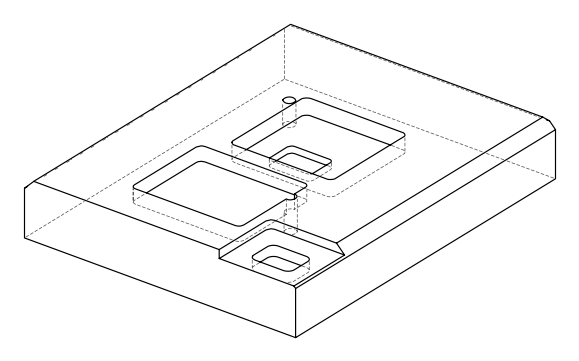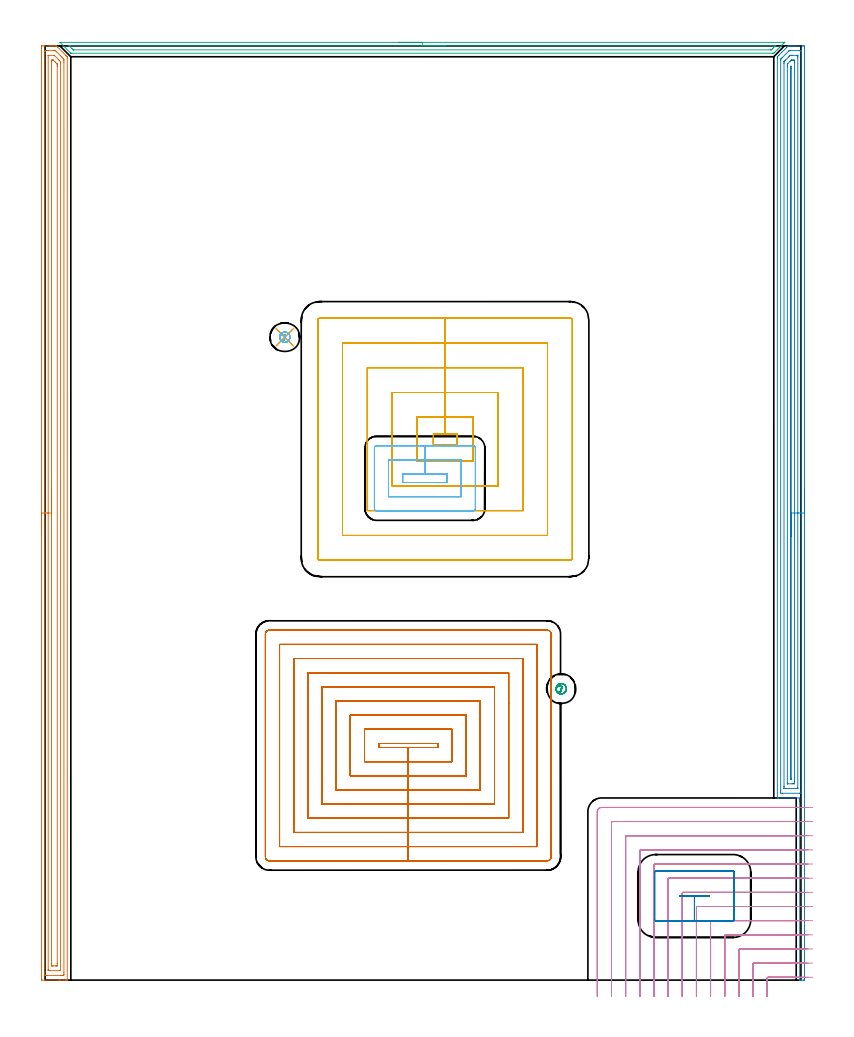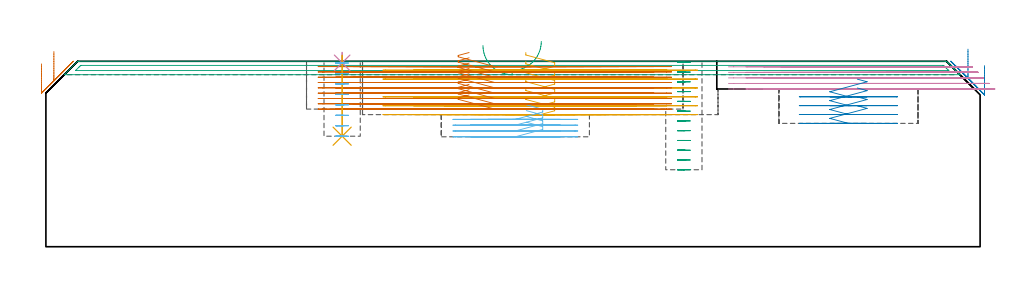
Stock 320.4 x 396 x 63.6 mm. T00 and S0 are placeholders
(PLAN: 12 operations, 8 tool changes, 109.4 min)
(1 AREA_MILL | FG_CHAMFER_SURFACE | UGT0205_001 | 12.9 min | 23527 mm3)
(2 AREA_MILL_1 | FG_CHAMFER_SURFACE_1 | UGT0205_001 | 13.5 min | 26154 mm3)
(3 AREA_MILL_2 | FG_CHAMFER_SURFACE_2 | UGT0205_001 | 5.02 min | 3188 mm3)
(4 MILL_CORNER_NOTCH_RECTANGULAR | CORNER_NOTCH_RECTANGULAR | NXT0201_009 | Follow Part, ap 2, ae 75% | 13.84 min | 61239 mm3)
(5 MILL_RECTANGULAR_POCKET | POCKET_RECTANGULAR_STRAIGHT | UGT0201_103 | Follow Part, ap 3.5, ae 75% | 16.7 min | 259191 mm3)
(6 MILL_RECTANGULAR_POCKET_1 | POCKET_RECTANGULAR_STRAIGHT_1 | NXT0201_009 | Follow Part, ap 2, ae 75% | 2.64 min | 13609 mm3)
(7 MILL_RECTANGULAR_POCKET_2 | POCKET_RECTANGULAR_STRAIGHT_2 | NXT0201_009 | Follow Part, ap 2, ae 75% | 41.33 min | 223386 mm3)
(8 MILL_RECTANGULAR_POCKET_3 | POCKET_RECTANGULAR_STRAIGHT_3 | UGT0201_103 | Follow Part, ap 3.5, ae 75% | 1.55 min | 19181 mm3)
(9 MILL_BLIND_HOLE_FROM_SOLID_MATERIAL | STEP1POCKET | NXT0201_009 | Spiral | 1.07 min | 3575 mm3)
(10 SPOT_DRILL | STEP1POCKET_1 | NXT0321_9005460120000 | 0.03 min | 24 mm3)
(11 DRILL_BLIND_HOLE_INTO_CENTER | STEP1POCKET_1 | UGT0301_225 | 0.11 min | 2380 mm3)
(12 MILL_ROUGH_BLIND_HOLE_CONTOUR | STEP1POCKET_1 | NXT0201_009 | Spiral | 0.71 min | 723 mm3)
(TOOL UGT0205_001 | Chamfer Mill 20 x 3 x 45 deg. | D20 FL50 Z2)
(TOOL NXT0201_009 | ENDMILL 8mm [2P460-0800-NA 1630] | D8 FL26 Z6)
(TOOL UGT0201_103 | End Mill 14 mm | D14 FL19 Z2)
(TOOL NXT0321_9005460120000 | NC Spot Drill, 142deg, 12mm, Carbide, Uncoated | D12 PA142 FL30 Z2)
(TOOL UGT0301_225 | Twist Drill 11.4 mm | D11.4 PA118 FL92 Z2)
(OP 1 AREA_MILL)
G17 G21 G94 G90
T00 M6
G54
G17 G0 G90 X-1.5 Y188. S1061 M3
G43 Z73.6 H0
Z62.7
G94 G1 Y188.038 Z61.828 F250.
Y188.152 Z60.964
Y188.341 Z60.112
Y188.603 Z59.28
Y188.937 Z58.474
Y189.34 Z57.7
Y189.808 Z56.964
Y190.34 Z56.272
Y190.929 Z55.629
Y191.572 Z55.04
Y192.264 Z54.508
Y193. Z54.04
Y193.774 Z53.637
Y194.58 Z53.303
Y195.412 Z53.041
Y196.264 Z52.852
Y197.128 Z52.738
Y198. Z52.7
Y395.054
X-1.499 Y395.385 Z52.701
X-1.493 Y395.94 Z52.704
X-1.491 Y395.992 Z52.705
X-0.94 Y396. Z53.256
X1.727 Z55.921
X2.281 Z56.477
X2.616 Z56.812
X3.17 Z57.366
X3.505 Z57.7
X4.336 Z58.535
X4.395 Z58.593
X4.791 Y395.999 Z58.99
X4.82 Y395.98 Z59.02
X4.896 Y395.904 Z59.096
X5.284 Y395.518 Z59.48
X8.84 Y391.961 Z63.037
X9.3 Y391.499 Z63.499
X9.398 Y391.395 Z63.587
X9.4 Y390.919 Z63.6
Y0.169
X9.397 Y0.01 Z63.588
X9.359 Y0.008 Z63.55
X8.978 Y0. Z63.177
X8.623 Z62.822
X7.951 Z62.146
X6.727 Z60.923
X6.173 Z60.367
X5.561 Z59.756
X-1.218 Y0.001 Z52.979
X-1.492 Y0.01 Z52.706
X-1.499 Y0.283 Z52.699
Y0.303
X-1.5 Y198. Z52.7
X-0.086 Z54.114
Y392.705
X-0.084 Y393.599 Z54.116
X-0.083 Y393.63 Z54.117
X-0.051 Y393.99 Z54.149
X0.441 Y393.998 Z54.641
X0.838 Y393.999 Z55.038
X1.327 Y394. Z55.527
X3.505 Z57.705
X3.995 Z58.195
X4.195 Y393.997 Z58.395
X4.294 Y393.993 Z58.494
X4.342 Y393.99 Z58.542
X4.395 Y393.944 Z58.595
X4.75 Y393.599 Z58.95
X6.538 Y391.812 Z60.738
X7.062 Y391.288 Z61.262
X7.429 Y390.919 Z61.629
X7.951 Y390.387 Z62.151
X7.982 Y390.026 Z62.182
X7.984 Y389.993 Z62.184
X7.986 Y389.133 Z62.186
Y3.295
X7.984 Y2.401 Z62.184
X7.982 Y2.37 Z62.182
X7.951 Y2.01 Z62.151
X7.459 Y2.002 Z61.659
X7.062 Y2.001 Z61.262
X6.572 Y2. Z60.772
X0.838 Y2.001 Z55.038
X0.345 Y2.003 Z54.545
X-0.051 Y2.01 Z54.149
X-0.082 Y2.401 Z54.118
X-0.084 Y2.434 Z54.116
X-0.086 Y3.295 Z54.114
Y198.
X1.328 Z55.528
X1.329 Y391.912 Z55.529
X1.33 Y391.962 Z55.53
X1.332 Y391.986 Z55.532
X1.334 Y391.99 Z55.534
X1.354 Y391.993 Z55.554
X1.541 Y391.999 Z55.741
X3.505 Z57.705
X3.692 Y391.996 Z57.892
X3.817 Y391.991 Z58.017
X3.904 Y391.985 Z58.104
X3.94 Y391.952 Z58.14
X4.087 Y391.812 Z58.287
X5.875 Y390.026 Z60.075
X6.173 Y389.726 Z60.373
X6.467 Y389.425 Z60.667
X6.539 Y389.349 Z60.739
X6.565 Y389.311 Z60.765
X6.567 Y389.266 Z60.767
X6.569 Y389.133 Z60.769
X6.571 Y388.733 Z60.771
Y4.088
X6.57 Y4.038 Z60.77
X6.568 Y4.014 Z60.768
X6.566 Y4.01 Z60.766
X6.546 Y4.007 Z60.746
X6.359 Y4.001 Z60.559
X1.727 Z55.927
X1.54 Y4.004 Z55.74
X1.416 Y4.009 Z55.616
X1.335 Y4.015 Z55.535
X1.333 Y4.055 Z55.533
X1.331 Y4.188 Z55.531
X1.329 Y4.588 Z55.529
X1.328 Y198. Z55.528
X2.743 Z56.943
Y389.133
X2.749 Y389.892 Z56.949
X2.756 Y389.99 Z56.956
X2.858 Y389.994 Z57.058
X3.074 Y389.998 Z57.274
X3.29 Y389.997 Z57.49
X3.397 Y389.994 Z57.597
X3.449 Y389.99 Z57.649
X3.505 Y389.938 Z57.705
X4.318 Y389.133 Z58.518
X4.395 Y389.057 Z58.595
X4.802 Y388.649 Z59.002
X5.005 Y388.442 Z59.205
X5.106 Y388.336 Z59.306
X5.15 Y388.286 Z59.35
X5.152 Y388.24 Z59.352
X5.157 Y387.474 Z59.357
Y387.347
X5.156 Y6.867 Z59.356
X5.151 Y6.108 Z59.351
X5.144 Y6.01 Z59.344
X5.042 Y6.006 Z59.242
X4.826 Y6.002 Z59.026
X4.395 Y6. Z58.595
X3.479 Z57.679
X3.064 Y6.002 Z57.264
X2.857 Y6.006 Z57.057
X2.758 Y6.01 Z56.958
X2.75 Y6.076 Z56.95
X2.743 Y6.739 Z56.943
Y6.867
Y198.
Y198.872 Z56.981
Y199.736 Z57.095
Y200.588 Z57.283
Y201.42 Z57.546
Y202.226 Z57.88
Y203. Z58.282
Y203.736 Z58.751
Y204.428 Z59.282
Y205.071 Z59.872
Y205.66 Z60.515
Y206.192 Z61.207
Y206.66 Z61.943
Y207.063 Z62.716
Y207.397 Z63.522
Y207.659 Z64.354
Y207.848 Z65.206
Y207.962 Z66.071
Y208. Z66.943
G0 Z73.6
M5
M2
(OP 2 AREA_MILL_1)
G17 G21 G94 G90
T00 M6
G54
G17 G0 G90 X321.9 Y208. S1061 M3
G43 Z73.6 H0
Z62.1
G94 G1 Y207.962 Z61.228 F250.
Y207.848 Z60.363
Y207.659 Z59.512
Y207.397 Z58.68
Y207.063 Z57.874
Y206.66 Z57.1
Y206.192 Z56.364
Y205.66 Z55.672
Y205.071 Z55.029
Y204.428 Z54.44
Y203.736 Z53.908
Y203. Z53.44
Y202.226 Z53.037
Y201.42 Z52.703
Y200.588 Z52.441
Y199.736 Z52.252
Y198.872 Z52.138
Y198. Z52.1
Y0.383
X321.896 Y0.169 Z52.104
X321.891 Y0.003 Z52.105
X321.774 Y0. Z52.223
X321.442 Z52.554
X320.776 Z53.223
X320.398 Z53.602
X319.981 Y0.003 Z54.011
X319.907 Y0.007 Z54.084
X319.902 Y0.008 Z54.088
X319.9 Y0.169 Z54.1
Y75.647
X319.899 Y76.086 Z54.094
Y76.532 Z54.095
X319.9 Y76.548 Z54.1
Y77.2
X311.081 Z62.914
X310.858 Z63.135
X310.629 Y77.202 Z63.365
X310.403 Y77.21 Z63.589
X310.4 Y77.426 Z63.6
Y390.919
X310.403 Y391.189 Z63.596
X310.407 Y391.4 Z63.593
X310.423 Y391.423 Z63.576
X310.858 Y391.86 Z63.139
X310.904 Y391.904 Z63.095
X311.11 Y392.11 Z62.889
X312.355 Y393.356 Z61.644
X314.383 Y395.383 Z59.617
X314.682 Y395.683 Z59.317
X314.827 Y395.829 Z59.169
X314.982 Y395.98 Z59.016
X315.007 Y395.996 Z58.99
X315.048 Y395.999 Z58.951
X315.062 Y396. Z58.936
X316.15 Z57.845
X317.365 Z56.632
X317.914 Z56.08
X321.167 Z52.829
X321.442 Y395.997 Z52.555
X321.891 Y395.99 Z52.105
X321.895 Y395.843 Z52.103
X321.899 Y395.385 Z52.101
X321.9 Y394.921 Z52.1
Y198.
X320.486 Z53.514
Y80.105
X320.481 Y79.291 Z53.519
X320.479 Y79.212 Z53.521
X319.689 Y79.2 Z54.311
X312.634 Z61.366
X311.821 Y79.212 Z62.179
X311.815 Y80.03 Z62.185
X311.814 Y80.105 Z62.186
X311.815 Y390.026 Z62.185
X311.818 Y390.23 Z62.182
X311.821 Y390.331 Z62.179
X311.833 Y390.372 Z62.167
X311.864 Y390.406 Z62.136
X312.054 Y390.602 Z61.946
X312.369 Y390.919 Z61.631
X315.048 Y393.599 Z58.952
X315.159 Y393.709 Z58.841
X315.268 Y393.817 Z58.732
X315.404 Y393.946 Z58.596
X315.452 Y393.99 Z58.548
X315.511 Y393.993 Z58.489
X315.755 Y393.999 Z58.245
X319.678 Z54.322
X320.166 Y393.997 Z53.834
X320.383 Y393.99 Z53.617
X320.479 Y393.971 Z53.521
X320.485 Y393.674 Z53.515
Y393.599
X320.486 Y198. Z53.514
X319.072 Z54.928
X319.071 Y81.612 Z54.929
X319.069 Y81.333 Z54.931
X319.067 Y81.254 Z54.933
X319.065 Y81.213 Z54.935
X319.051 Y81.21 Z54.949
X318.966 Y81.205 Z55.034
X318.796 Y81.201 Z55.204
X314.187 Y81.2 Z59.813
X313.504 Y81.202 Z60.496
X313.301 Y81.204 Z60.699
X313.239 Y81.21 Z60.761
X313.235 Y81.227 Z60.765
X313.232 Y81.273 Z60.768
X313.229 Y81.891 Z60.771
X313.228 Y82.17 Z60.772
X313.229 Y388.518 Z60.771
X313.233 Y389.133 Z60.767
X313.235 Y389.271 Z60.765
X313.242 Y389.331 Z60.758
X313.274 Y389.366 Z60.726
X313.504 Y389.603 Z60.496
X313.713 Y389.814 Z60.287
X313.925 Y390.026 Z60.075
X315.268 Y391.369 Z58.732
X315.488 Y391.589 Z58.512
X315.714 Y391.812 Z58.286
X315.862 Y391.952 Z58.138
X315.905 Y391.99 Z58.095
X315.969 Y391.996 Z58.031
X316.15 Y391.998 Z57.85
X316.847 Y392. Z57.153
X318.611 Z55.389
X318.796 Y391.999 Z55.204
X318.981 Y391.997 Z55.019
X319.034 Y391.994 Z54.966
X319.062 Y391.99 Z54.938
X319.065 Y391.977 Z54.935
X319.068 Y391.905 Z54.932
X319.07 Y391.812 Z54.93
X319.071 Y391.533 Z54.929
X319.072 Y390.919 Z54.928
Y198.
X317.657 Z56.343
Y83.938
X317.656 Y83.678 Z56.344
X317.653 Y83.361 Z56.347
X317.65 Y83.212 Z56.35
X317.498 Y83.205 Z56.502
X317.032 Y83.202 Z56.968
X316.621 Y83.2 Z57.379
X314.857 Y83.201 Z59.143
X314.675 Y83.204 Z59.325
X314.655 Y83.207 Z59.345
X314.649 Y83.212 Z59.351
X314.647 Y83.221 Z59.353
X314.644 Y83.286 Z59.356
X314.643 Y83.418 Z59.357
Y83.678
Y387.347
X314.645 Y387.978 Z59.355
X314.648 Y388.24 Z59.352
X314.65 Y388.275 Z59.35
X314.67 Y388.309 Z59.33
X314.728 Y388.373 Z59.272
X314.817 Y388.467 Z59.183
X315.818 Y389.469 Z58.182
X316.15 Y389.801 Z57.85
X316.263 Y389.912 Z57.737
X316.315 Y389.959 Z57.685
X316.344 Y389.983 Z57.656
X316.39 Y389.99 Z57.61
X316.604 Y389.994 Z57.396
X317.032 Y390. Z56.968
X317.058 Z56.942
X317.464 Y389.99 Z56.536
X317.651 Y389.981 Z56.349
X317.652 Y389.874 Z56.348
X317.656 Y389.394 Z56.344
X317.657 Y389.133 Z56.343
Y388.499
Y198.
X316.243 Z57.757
X316.242 Y85.37 Z57.758
X316.239 Y85.276 Z57.761
X316.236 Y85.22 Z57.764
X316.214 Y85.21 Z57.786
X316.15 Y85.208 Z57.85
X316.07 Y85.21 Z57.93
X316.062 Y85.37 Z57.938
X316.058 Y85.464 Z57.942
X316.057 Y85.558 Z57.943
Y386.548
X316.059 Y386.947 Z57.941
X316.061 Y387.147 Z57.939
X316.064 Y387.242 Z57.936
X316.15 Y387.352 Z57.85
X316.236 Y387.422 Z57.764
X316.24 Y387.347 Z57.76
X316.242 Y387.253 Z57.758
X316.243 Y386.453 Z57.757
Y198.
Y197.128 Z57.795
Y196.264 Z57.909
Y195.412 Z58.098
Y194.58 Z58.36
Y193.774 Z58.694
Y193. Z59.097
Y192.264 Z59.565
Y191.572 Z60.096
Y190.929 Z60.686
Y190.34 Z61.329
Y189.808 Z62.021
Y189.34 Z62.757
Y188.937 Z63.531
Y188.603 Z64.337
Y188.341 Z65.169
Y188.152 Z66.02
Y188.038 Z66.885
Y188. Z67.757
G0 Z73.6
M5
M2
(OP 3 AREA_MILL_2)
G17 G21 G94 G90
T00 M6
G54
G17 G0 G90 X149.9 Y397.5 S1061 M3
G43 Z73.6 H0
Z69.
G94 G1 X149.938 Z68.128 F250.
X150.052 Z67.264
X150.241 Z66.412
X150.503 Z65.58
X150.837 Z64.774
X151.24 Z64.
X151.708 Z63.264
X152.24 Z62.572
X152.829 Z61.929
X153.472 Z61.34
X154.164 Z60.808
X154.9 Z60.34
X155.674 Z59.937
X156.48 Z59.603
X157.312 Z59.341
X158.163 Z59.152
X159.028 Z59.038
X159.9 Z59.
X313.494 Y397.499
X313.496 Y397.498
X313.494 Y397.493 Z59.005
X313.437 Y397.436 Z59.062
X313.196 Y397.196 Z59.304
X312.975 Y396.974 Z59.523
X312.321 Y396.321 Z60.179
X312.089 Y396.087 Z60.409
X311.45 Y395.449 Z61.05
X311.412 Y395.412 Z61.087
X311.202 Y395.2 Z61.296
X310.578 Y394.578 Z61.921
X310.52 Y394.52 Z61.979
X310.315 Y394.313 Z62.183
X309.707 Y393.707 Z62.793
X309.628 Y393.627 Z62.871
X309.428 Y393.426 Z63.07
X308.953 Y392.953 Z63.546
X308.901 Y392.907 Z63.592
X308.438 Y392.9 Z63.6
X11.361
X10.899 Y392.907 Z63.592
X10.847 Y392.953 Z63.546
X6.383 Y397.417 Z59.081
X6.313 Y397.491 Z59.005
X6.413 Y397.499 Z59.001
X159.9 Y397.5 Z59.
Y396.086 Z60.414
X309.329
X309.552 Y396.084 Z60.416
X309.606 Y396.081 Z60.419
X309.619 Y396.079 Z60.421
Y396.076 Z60.424
X309.599 Y396.051 Z60.449
X309.576 Y396.026 Z60.474
X309.484 Y395.934 Z60.566
X308.75 Y395.2 Z61.3
X308.439 Y394.888 Z61.612
X308.149 Y394.601 Z61.899
X307.944 Y394.402 Z62.098
X307.871 Y394.332 Z62.168
X307.768 Y394.321 Z62.179
X307.546 Y394.314 Z62.186
X12.254
X12.03 Y394.317 Z62.183
X11.975 Y394.319 Z62.181
X11.951 Y394.321 Z62.179
X11.897 Y394.365 Z62.135
X11.681 Y394.575 Z61.925
X11.361 Y394.889 Z61.611
X10.285 Y395.965 Z60.535
X10.238 Y396.014 Z60.486
X10.193 Y396.065 Z60.435
X10.182 Y396.08 Z60.42
X10.194 Y396.081 Z60.419
X10.248 Y396.083 Z60.417
X10.469 Y396.086 Z60.414
X159.9
X160.772 Z60.452
X161.636 Z60.566
X162.488 Z60.755
X163.32 Z61.017
X164.126 Z61.351
X164.9 Z61.754
X165.636 Z62.223
X166.328 Z62.754
X166.971 Z63.343
X167.56 Z63.986
X168.091 Z64.678
X168.56 Z65.414
X168.963 Z66.188
X169.297 Z66.994
X169.559 Z67.826
X169.748 Z68.678
X169.862 Z69.543
X169.9 Z70.414
G0 Z73.6
M5
M2
(OP 4 MILL_CORNER_NOTCH_RECTANGULAR)
G17 G21 G94 G90
T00 M6
G54
G17 G0 G90 X317.8 Y1.2 S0 M3
G43 Z73.6 H1
Z61.7
G94 G1 X314.8 F250.
X306.495 F500.
G3 X306.1 Y0.805 R0.4
G1 Y-4.
Y-7. F250.
G0 Z73.6
X317.8 Y7.2
Z61.7
G1 X314.8
X300.495 F500.
G3 X300.1 Y6.805 R0.4
G1 Y-4.
Y-7. F250.
G0 Z73.6
X317.8 Y13.2
Z61.7
G1 X314.8
X294.495 F500.
G3 X294.1 Y12.805 R0.4
G1 Y-4.
Y-7. F250.
G0 Z73.6
X317.8 Y19.2
Z61.7
G1 X314.8
X288.496 F500.
G3 X288.1 Y18.804 R0.4
G1 Y-4.
Y-7. F250.
G0 Z73.6
X317.8 Y25.2
Z61.7
G1 X314.8
X282.496 F500.
G3 X282.1 Y24.804 R0.4
G1 Y-4.
Y-7. F250.
G0 Z73.6
X317.8 Y31.2
Z61.7
G1 X314.8
X276.496 F500.
G3 X276.1 Y30.804 R0.4
G1 Y-4.
Y-7. F250.
G0 Z73.6
X317.8 Y37.2
Z61.7
G1 X314.8
X270.496 F500.
G3 X270.1 Y36.804 R0.4
G1 Y-4.
Y-7. F250.
G0 Z73.6
X317.8 Y43.2
Z61.7
G1 X314.8
X264.496 F500.
G3 X264.1 Y42.804 R0.4
G1 Y-4.
Y-7. F250.
G0 Z73.6
X317.8 Y49.2
Z61.7
G1 X314.8
X258.497 F500.
G3 X258.1 Y48.803 R0.4
G1 Y-4.
Y-7. F250.
G0 Z73.6
X317.8 Y55.2
Z61.7
G1 X314.8
X252.497 F500.
G3 X252.1 Y54.803 R0.4
G1 Y-4.
Y-7. F250.
G0 Z73.6
X317.8 Y61.2
Z61.7
G1 X314.8
X246.497 F500.
G3 X246.1 Y60.803 R0.4
G1 Y-4.
Y-7. F250.
G0 Z73.6
X317.8 Y67.2
Z61.7
G1 X314.8
X240.497 F500.
G3 X240.1 Y66.803 R0.4
G1 Y-4.
Y-7. F250.
G0 Z73.6
X317.8 Y73.2
Z61.7
G1 X314.8
X235.9 F500.
G3 X234.1 Y71.4 R1.8
G1 Y-4.
Y-7. F250.
G0 Z73.6
X319.7 Y1.2
Z59.8
G1 X316.7
X306.495 F500.
G3 X306.1 Y0.805 R0.4
G1 Y-4.
Y-7. F250.
G0 Z73.6
X319.7 Y7.2
Z59.8
G1 X316.7
X300.495 F500.
G3 X300.1 Y6.805 R0.4
G1 Y-4.
Y-7. F250.
G0 Z73.6
X319.7 Y13.2
Z59.8
G1 X316.7
X294.495 F500.
G3 X294.1 Y12.805 R0.4
G1 Y-4.
Y-7. F250.
G0 Z73.6
X319.7 Y19.2
Z59.8
G1 X316.7
X288.496 F500.
G3 X288.1 Y18.804 R0.4
G1 Y-4.
Y-7. F250.
G0 Z73.6
X319.7 Y25.2
Z59.8
G1 X316.7
X282.496 F500.
G3 X282.1 Y24.804 R0.4
G1 Y-4.
Y-7. F250.
G0 Z73.6
X319.7 Y31.2
Z59.8
G1 X316.7
X276.496 F500.
G3 X276.1 Y30.804 R0.4
G1 Y-4.
Y-7. F250.
G0 Z73.6
X319.7 Y37.2
Z59.8
G1 X316.7
X270.496 F500.
G3 X270.1 Y36.804 R0.4
G1 Y-4.
Y-7. F250.
G0 Z73.6
X319.7 Y43.2
Z59.8
G1 X316.7
X264.496 F500.
G3 X264.1 Y42.804 R0.4
G1 Y-4.
Y-7. F250.
G0 Z73.6
X319.7 Y49.2
Z59.8
G1 X316.7
X258.497 F500.
G3 X258.1 Y48.803 R0.4
G1 Y-4.
Y-7. F250.
G0 Z73.6
X319.7 Y55.2
Z59.8
G1 X316.7
X252.497 F500.
G3 X252.1 Y54.803 R0.4
G1 Y-4.
Y-7. F250.
G0 Z73.6
X319.7 Y61.2
Z59.8
G1 X316.7
X246.497 F500.
G3 X246.1 Y60.803 R0.4
G1 Y-4.
Y-7. F250.
G0 Z73.6
X319.7 Y67.2
Z59.8
G1 X316.7
X240.497 F500.
G3 X240.1 Y66.803 R0.4
G1 Y-4.
Y-7. F250.
G0 Z73.6
X319.7 Y73.2
Z59.8
G1 X316.7
X235.9 F500.
G3 X234.1 Y71.4 R1.8
G1 Y-4.
Y-7. F250.
G0 Z73.6
X321.6 Y1.2
Z57.9
G1 X318.6
X306.495 F500.
G3 X306.1 Y0.805 R0.4
G1 Y-4.
Y-7. F250.
G0 Z73.6
X321.6 Y7.2
Z57.9
G1 X318.6
X300.495 F500.
G3 X300.1 Y6.805 R0.4
G1 Y-4.
Y-7. F250.
G0 Z73.6
X321.6 Y13.2
Z57.9
G1 X318.6
X294.495 F500.
G3 X294.1 Y12.805 R0.4
G1 Y-4.
Y-7. F250.
G0 Z73.6
X321.6 Y19.2
Z57.9
G1 X318.6
X288.496 F500.
G3 X288.1 Y18.804 R0.4
G1 Y-4.
Y-7. F250.
G0 Z73.6
X321.6 Y25.2
Z57.9
G1 X318.6
X282.496 F500.
G3 X282.1 Y24.804 R0.4
G1 Y-4.
Y-7. F250.
G0 Z73.6
X321.6 Y31.2
Z57.9
G1 X318.6
X276.496 F500.
G3 X276.1 Y30.804 R0.4
G1 Y-4.
Y-7. F250.
G0 Z73.6
X321.6 Y37.2
Z57.9
G1 X318.6
X270.496 F500.
G3 X270.1 Y36.804 R0.4
G1 Y-4.
Y-7. F250.
G0 Z73.6
X321.6 Y43.2
Z57.9
G1 X318.6
X264.496 F500.
G3 X264.1 Y42.804 R0.4
G1 Y-4.
Y-7. F250.
G0 Z73.6
X321.6 Y49.2
Z57.9
G1 X318.6
X258.497 F500.
G3 X258.1 Y48.803 R0.4
G1 Y-4.
Y-7. F250.
G0 Z73.6
X321.6 Y55.2
Z57.9
G1 X318.6
X252.497 F500.
G3 X252.1 Y54.803 R0.4
G1 Y-4.
Y-7. F250.
G0 Z73.6
X321.6 Y61.2
Z57.9
G1 X318.6
X246.497 F500.
G3 X246.1 Y60.803 R0.4
G1 Y-4.
Y-7. F250.
G0 Z73.6
X321.6 Y67.2
Z57.9
G1 X318.6
X240.497 F500.
G3 X240.1 Y66.803 R0.4
G1 Y-4.
Y-7. F250.
G0 Z73.6
X321.6 Y73.2
Z57.9
G1 X318.6
X235.9 F500.
G3 X234.1 Y71.4 R1.8
G1 Y-4.
Y-7. F250.
G0 Z73.6
X323.5 Y1.2
Z56.
G1 X320.5
X306.495 F500.
G3 X306.1 Y0.805 R0.4
G1 Y-4.
Y-7. F250.
G0 Z73.6
X323.5 Y7.2
Z56.
G1 X320.5
X300.495 F500.
G3 X300.1 Y6.805 R0.4
G1 Y-4.
Y-7. F250.
G0 Z73.6
X323.5 Y13.2
Z56.
G1 X320.5
X294.495 F500.
G3 X294.1 Y12.805 R0.4
G1 Y-4.
Y-7. F250.
G0 Z73.6
X323.5 Y19.2
Z56.
G1 X320.5
X288.496 F500.
G3 X288.1 Y18.804 R0.4
G1 Y-4.
Y-7. F250.
G0 Z73.6
X323.5 Y25.2
Z56.
G1 X320.5
X282.496 F500.
G3 X282.1 Y24.804 R0.4
G1 Y-4.
Y-7. F250.
G0 Z73.6
X323.5 Y31.2
Z56.
G1 X320.5
X276.496 F500.
G3 X276.1 Y30.804 R0.4
G1 Y-4.
Y-7. F250.
G0 Z73.6
X323.5 Y37.2
Z56.
G1 X320.5
X270.496 F500.
G3 X270.1 Y36.804 R0.4
G1 Y-4.
Y-7. F250.
G0 Z73.6
X323.499 Y43.2
Z56.
G1 X320.499
X264.496 F500.
G3 X264.1 Y42.804 R0.4
G1 Y-4.
Y-7. F250.
G0 Z73.6
X323.499 Y49.2
Z56.
G1 X320.499
X258.497 F500.
G3 X258.1 Y48.803 R0.4
G1 Y-4.
Y-7. F250.
G0 Z73.6
X323.499 Y55.2
Z56.
G1 X320.499
X252.497 F500.
G3 X252.1 Y54.803 R0.4
G1 Y-4.
Y-7. F250.
G0 Z73.6
X323.499 Y61.2
Z56.
G1 X320.499
X246.497 F500.
G3 X246.1 Y60.803 R0.4
G1 Y-4.
Y-7. F250.
G0 Z73.6
X323.499 Y67.2
Z56.
G1 X320.499
X240.497 F500.
G3 X240.1 Y66.803 R0.4
G1 Y-4.
Y-7. F250.
G0 Z73.6
X323.499 Y73.2
Z56.
G1 X320.499
X235.9 F500.
G3 X234.1 Y71.4 R1.8
G1 Y-4.
Y-7. F250.
G0 Z73.6
X325.399 Y1.2
Z54.1
G1 X322.399
X306.495 F500.
G3 X306.1 Y0.805 R0.4
G1 Y-4.
Y-7. F250.
G0 Z73.6
X325.399 Y7.2
Z54.1
G1 X322.399
X300.495 F500.
G3 X300.1 Y6.805 R0.4
G1 Y-4.
Y-7. F250.
G0 Z73.6
X325.399 Y13.2
Z54.1
G1 X322.399
X294.495 F500.
G3 X294.1 Y12.805 R0.4
G1 Y-4.
Y-7. F250.
G0 Z73.6
X325.399 Y19.2
Z54.1
G1 X322.399
X288.496 F500.
G3 X288.1 Y18.804 R0.4
G1 Y-4.
Y-7. F250.
G0 Z73.6
X325.399 Y25.2
Z54.1
G1 X322.399
X282.496 F500.
G3 X282.1 Y24.804 R0.4
G1 Y-4.
Y-7. F250.
G0 Z73.6
X325.399 Y31.2
Z54.1
G1 X322.399
X276.496 F500.
G3 X276.1 Y30.804 R0.4
G1 Y-4.
Y-7. F250.
G0 Z73.6
X325.399 Y37.2
Z54.1
G1 X322.399
X270.496 F500.
G3 X270.1 Y36.804 R0.4
G1 Y-4.
Y-7. F250.
G0 Z73.6
X325.399 Y43.2
Z54.1
G1 X322.399
X264.496 F500.
G3 X264.1 Y42.804 R0.4
G1 Y-4.
Y-7. F250.
G0 Z73.6
X325.399 Y49.2
Z54.1
G1 X322.399
X258.497 F500.
G3 X258.1 Y48.803 R0.4
G1 Y-4.
Y-7. F250.
G0 Z73.6
X325.399 Y55.2
Z54.1
G1 X322.399
X252.497 F500.
G3 X252.1 Y54.803 R0.4
G1 Y-4.
Y-7. F250.
G0 Z73.6
X325.399 Y61.2
Z54.1
G1 X322.399
X246.497 F500.
G3 X246.1 Y60.803 R0.4
G1 Y-4.
Y-7. F250.
G0 Z73.6
X325.399 Y67.2
Z54.1
G1 X322.399
X240.497 F500.
G3 X240.1 Y66.803 R0.4
G1 Y-4.
Y-7. F250.
G0 Z73.6
X325.399 Y73.2
Z54.1
G1 X322.399
X235.9 F500.
G3 X234.1 Y71.4 R1.8
G1 Y-4.
Y-7. F250.
G0 Z73.6
M5
M2
(OP 5 MILL_RECTANGULAR_POCKET)
G17 G21 G94 G90
T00 M6
G54
G17 G0 G90 X164.6 Y230.129 S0 M3
G43 Z73.6 H0
Z66.6
G94 G1 Y227. Z65.762 F250.
X174.5 Z63.109
Y231.6 Z61.876
X169.55 Z60.55
X164.6 F500.
Y227.
X174.5
Y231.6
X169.55
Y238.6
X157.6
Y220.
X181.5
Y238.6
X169.55
Y249.1
X147.1
Y209.5
X192.
Y249.1
X169.55
Y259.6
X136.6
Y199.
X202.5
Y259.6
X169.55
Y270.1
X126.1
Y188.5
X213.
Y270.1
X169.55
Y280.6
X116.4
G3 X115.6 Y279.8 R0.8
G1 Y178.8
G3 X116.4 Y178. R0.8
G1 X222.7
G3 X223.5 Y178.8 R0.8
G1 Y279.8
G3 X222.7 Y280.6 R0.8
G1 X169.55
X168.55
G0 X164.6 Y230.129 Z63.55
G1 Y227. Z62.712 F250.
X174.5 Z60.059
Y231.6 Z58.826
X169.55 Z57.5
X164.6 F500.
Y227.
X174.5
Y231.6
X169.55
Y238.6
X157.6
Y220.
X181.5
Y238.6
X169.55
Y249.1
X147.1
Y209.5
X192.
Y249.1
X169.55
Y259.6
X136.6
Y199.
X202.5
Y259.6
X169.55
Y270.1
X126.1
Y188.5
X213.
Y270.1
X169.55
Y280.6
X116.4
G3 X115.6 Y279.8 R0.8
G1 Y178.8
G3 X116.4 Y178. R0.8
G1 X222.7
G3 X223.5 Y178.8 R0.8
G1 Y279.8
G3 X222.7 Y280.6 R0.8
G1 X169.55
X168.55
G0 X164.6 Y230.129 Z60.5
G1 Y227. Z59.662 F250.
X174.5 Z57.009
Y231.6 Z55.776
X169.55 Z54.45
X164.6 F500.
Y227.
X174.5
Y231.6
X169.55
Y238.6
X157.6
Y220.
X181.5
Y238.6
X169.55
Y249.1
X147.1
Y209.5
X192.
Y249.1
X169.55
Y259.6
X136.6
Y199.
X202.5
Y259.6
X169.55
Y270.1
X126.1
Y188.5
X213.
Y270.1
X169.55
Y280.6
X116.4
G3 X115.6 Y279.8 R0.8
G1 Y178.8
G3 X116.4 Y178. R0.8
G1 X222.7
G3 X223.5 Y178.8 R0.8
G1 Y279.8
G3 X222.7 Y280.6 R0.8
G1 X169.55
X168.55
G0 X164.6 Y230.129 Z57.45
G1 Y227. Z56.612 F250.
X174.5 Z53.959
Y231.6 Z52.726
X169.55 Z51.4
X164.6 F500.
Y227.
X174.5
Y231.6
X169.55
Y238.6
X157.6
Y220.
X181.5
Y238.6
X169.55
Y249.1
X147.1
Y209.5
X192.
Y249.1
X169.55
Y259.6
X136.6
Y199.
X202.5
Y259.6
X169.55
Y270.1
X126.1
Y188.5
X213.
Y270.1
X169.55
Y280.6
X116.4
G3 X115.6 Y279.8 R0.8
G1 Y178.8
G3 X116.4 Y178. R0.8
G1 X222.7
G3 X223.5 Y178.8 R0.8
G1 Y279.8
G3 X222.7 Y280.6 R0.8
G1 X169.55
X168.55
G0 X164.6 Y230.129 Z54.4
G1 Y227. Z53.562 F250.
X174.5 Z50.909
Y231.6 Z49.676
X169.55 Z48.35
X164.6 F500.
Y227.
X174.5
Y231.6
X169.55
Y238.6
X157.6
Y220.
X181.5
Y238.6
X169.55
Y249.1
X147.1
Y209.5
X192.
Y249.1
X169.55
Y259.6
X136.6
Y199.
X202.5
Y259.6
X169.55
Y270.1
X126.1
Y188.5
X213.
Y270.1
X169.55
Y280.6
X116.4
G3 X115.6 Y279.8 R0.8
G1 Y178.8
G3 X116.4 Y178. R0.8
G1 X222.7
G3 X223.5 Y178.8 R0.8
G1 Y279.8
G3 X222.7 Y280.6 R0.8
G1 X169.55
X168.55
G0 X164.6 Y230.129 Z51.35
G1 Y227. Z50.512 F250.
X174.5 Z47.859
Y231.6 Z46.626
X169.55 Z45.3
X164.6 F500.
Y227.
X174.5
Y231.6
X169.55
Y238.6
X157.6
Y220.
X181.5
Y238.6
X169.55
Y249.1
X147.1
Y209.5
X192.
Y249.1
X169.55
Y259.6
X136.6
Y199.
X202.5
Y259.6
X169.55
Y270.1
X126.1
Y188.5
X213.
Y270.1
X169.55
Y280.6
X116.4
G3 X115.6 Y279.8 R0.8
G1 Y178.8
G3 X116.4 Y178. R0.8
G1 X222.7
G3 X223.5 Y178.8 R0.8
G1 Y279.8
G3 X222.7 Y280.6 R0.8
G1 X169.55
X168.55
G0 Z73.6
M5
M2
(OP 6 MILL_RECTANGULAR_POCKET_1)
G17 G21 G94 G90
T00 M6
G54
G17 G0 G90 X164.768 Y210.9 S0 M3
G43 Z73.6 H1
Z48.669
G94 G1 X170.4 Z47.16 F250.
Y214.5 Z46.196
X161. Z43.677
X151.6 F500.
Y210.9
X170.4
Y214.5
X161.
Y220.5
X145.6
Y204.9
X176.4
Y220.5
X161.
Y226.5
X140.5
G3 X139.6 Y225.6 R0.9
G1 Y199.8
G3 X140.5 Y198.9 R0.9
G1 X181.5
G3 X182.4 Y199.8 R0.9
G1 Y225.6
G3 X181.5 Y226.5 R0.9
G1 X161.
X160.
G0 X164.768 Y210.9 Z46.677
G1 X170.4 Z45.168 F250.
Y214.5 Z44.203
X161. Z41.685
X151.6 F500.
Y210.9
X170.4
Y214.5
X161.
Y220.5
X145.6
Y204.9
X176.4
Y220.5
X161.
Y226.5
X140.5
G3 X139.6 Y225.6 R0.9
G1 Y199.8
G3 X140.5 Y198.9 R0.9
G1 X181.5
G3 X182.4 Y199.8 R0.9
G1 Y225.6
G3 X181.5 Y226.5 R0.9
G1 X161.
X160.
G0 X164.768 Y210.9 Z44.685
G1 X170.4 Z43.176 F250.
Y214.5 Z42.211
X161. Z39.692
X151.6 F500.
Y210.9
X170.4
Y214.5
X161.
Y220.5
X145.6
Y204.9
X176.4
Y220.5
X161.
Y226.5
X140.5
G3 X139.6 Y225.6 R0.9
G1 Y199.8
G3 X140.5 Y198.9 R0.9
G1 X181.5
G3 X182.4 Y199.8 R0.9
G1 Y225.6
G3 X181.5 Y226.5 R0.9
G1 X161.
X160.
G0 X164.768 Y210.9 Z42.692
G1 X170.4 Z41.183 F250.
Y214.5 Z40.219
X161. Z37.7
X151.6 F500.
Y210.9
X170.4
Y214.5
X161.
Y220.5
X145.6
Y204.9
X176.4
Y220.5
X161.
Y226.5
X140.5
G3 X139.6 Y225.6 R0.9
G1 Y199.8
G3 X140.5 Y198.9 R0.9
G1 X181.5
G3 X182.4 Y199.8 R0.9
G1 Y225.6
G3 X181.5 Y226.5 R0.9
G1 X161.
X160.
G0 Z73.6
M5
M2
(OP 7 MILL_RECTANGULAR_POCKET_2)
G17 G21 G94 G90
T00 M6
G54
G17 G0 G90 X145.147 Y100.3 S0 M3
G43 Z73.6 H1
Z66.6
G94 G1 X141.4 Z65.596 F250.
Y98.6 Z65.14
X153.95 Z61.778
X166.5 F500.
Y100.3
X141.4
Y98.6
X153.95
Y92.6
X172.5
Y106.3
X135.4
Y92.6
X153.95
Y86.6
X178.5
Y112.3
X129.4
Y86.6
X153.95
Y80.6
X184.5
Y118.3
X123.4
Y80.6
X153.95
Y74.6
X190.5
Y117.307
Y124.3
X117.4
Y74.6
X153.95
Y68.6
X196.5
Y117.307
Y130.3
X111.4
Y68.6
X153.95
Y62.6
X202.5
Y117.307
Y136.3
X105.4
Y62.6
X153.95
Y56.6
X208.5
Y142.3
X99.4
Y56.6
X153.95
Y50.6
X212.9
G3 X214.5 Y52.2 R1.6
G1 Y146.7
G3 X212.9 Y148.3 R1.6
G1 X95.
G3 X93.4 Y146.7 R1.6
G1 Y52.2
G3 X95. Y50.6 R1.6
G1 X153.95
X154.95
G0 X145.147 Y100.3 Z64.778
G1 X141.4 Z63.774 F250.
Y98.6 Z63.318
X153.95 Z59.955
X166.5 F500.
Y100.3
X141.4
Y98.6
X153.95
Y92.6
X172.5
Y106.3
X135.4
Y92.6
X153.95
Y86.6
X178.5
Y112.3
X129.4
Y86.6
X153.95
Y80.6
X184.5
Y118.3
X123.4
Y80.6
X153.95
Y74.6
X190.5
Y117.307
Y124.3
X117.4
Y74.6
X153.95
Y68.6
X196.5
Y117.307
Y130.3
X111.4
Y68.6
X153.95
Y62.6
X202.5
Y117.307
Y136.3
X105.4
Y62.6
X153.95
Y56.6
X208.5
Y142.3
X99.4
Y56.6
X153.95
Y50.6
X212.9
G3 X214.5 Y52.2 R1.6
G1 Y146.7
G3 X212.9 Y148.3 R1.6
G1 X95.
G3 X93.4 Y146.7 R1.6
G1 Y52.2
G3 X95. Y50.6 R1.6
G1 X153.95
X154.95
G0 X145.147 Y100.3 Z62.955
G1 X141.4 Z61.952 F250.
Y98.6 Z61.496
X153.95 Z58.133
X166.5 F500.
Y100.3
X141.4
Y98.6
X153.95
Y92.6
X172.5
Y106.3
X135.4
Y92.6
X153.95
Y86.6
X178.5
Y112.3
X129.4
Y86.6
X153.95
Y80.6
X184.5
Y118.3
X123.4
Y80.6
X153.95
Y74.6
X190.5
Y117.307
Y124.3
X117.4
Y74.6
X153.95
Y68.6
X196.5
Y117.307
Y130.3
X111.4
Y68.6
X153.95
Y62.6
X202.5
Y136.3
X105.4
Y62.6
X153.95
Y56.6
X208.5
Y142.3
X99.4
Y56.6
X153.95
Y50.6
X212.9
G3 X214.5 Y52.2 R1.6
G1 Y146.7
G3 X212.9 Y148.3 R1.6
G1 X95.
G3 X93.4 Y146.7 R1.6
G1 Y52.2
G3 X95. Y50.6 R1.6
G1 X153.95
X154.95
G0 X145.147 Y100.3 Z61.133
G1 X141.4 Z60.129 F250.
Y98.6 Z59.674
X153.95 Z56.311
X166.5 F500.
Y100.3
X141.4
Y98.6
X153.95
Y92.6
X172.5
Y106.3
X135.4
Y92.6
X153.95
Y86.6
X178.5
Y112.3
X129.4
Y86.6
X153.95
Y80.6
X184.5
Y118.3
X123.4
Y80.6
X153.95
Y74.6
X190.5
Y117.307
Y124.3
X117.4
Y74.6
X153.95
Y68.6
X196.5
Y117.307
Y130.3
X111.4
Y68.6
X153.95
Y62.6
X202.5
Y136.3
X105.4
Y62.6
X153.95
Y56.6
X208.5
Y142.3
X99.4
Y56.6
X153.95
Y50.6
X212.9
G3 X214.5 Y52.2 R1.6
G1 Y146.7
G3 X212.9 Y148.3 R1.6
G1 X95.
G3 X93.4 Y146.7 R1.6
G1 Y52.2
G3 X95. Y50.6 R1.6
G1 X153.95
X154.95
G0 X145.147 Y100.3 Z59.311
G1 X141.4 Z58.307 F250.
Y98.6 Z57.852
X153.95 Z54.489
X166.5 F500.
Y100.3
X141.4
Y98.6
X153.95
Y92.6
X172.5
Y106.3
X135.4
Y92.6
X153.95
Y86.6
X178.5
Y112.3
X129.4
Y86.6
X153.95
Y80.6
X184.5
Y118.3
X123.4
Y80.6
X153.95
Y74.6
X190.5
Y117.307
Y124.3
X117.4
Y74.6
X153.95
Y68.6
X196.5
Y117.307
Y130.3
X111.4
Y68.6
X153.95
Y62.6
X202.5
Y136.3
X105.4
Y62.6
X153.95
Y56.6
X208.5
Y142.3
X99.4
Y56.6
X153.95
Y50.6
X212.9
G3 X214.5 Y52.2 R1.6
G1 Y146.7
G3 X212.9 Y148.3 R1.6
G1 X95.
G3 X93.4 Y146.7 R1.6
G1 Y52.2
G3 X95. Y50.6 R1.6
G1 X153.95
X154.95
G0 X145.147 Y100.3 Z57.489
G1 X141.4 Z56.485 F250.
Y98.6 Z56.029
X153.95 Z52.667
X166.5 F500.
Y100.3
X141.4
Y98.6
X153.95
Y92.6
X172.5
Y106.3
X135.4
Y92.6
X153.95
Y86.6
X178.5
Y112.3
X129.4
Y86.6
X153.95
Y80.6
X184.5
Y118.3
X123.4
Y80.6
X153.95
Y74.6
X190.5
Y117.307
Y124.3
X117.4
Y74.6
X153.95
Y68.6
X196.5
Y117.307
Y130.3
X111.4
Y68.6
X153.95
Y62.6
X202.5
Y117.307
Y136.3
X105.4
Y62.6
X153.95
Y56.6
X208.5
Y142.3
X99.4
Y56.6
X153.95
Y50.6
X212.9
G3 X214.5 Y52.2 R1.6
G1 Y146.7
G3 X212.9 Y148.3 R1.6
G1 X95.
G3 X93.4 Y146.7 R1.6
G1 Y52.2
G3 X95. Y50.6 R1.6
G1 X153.95
X154.95
G0 X145.147 Y100.3 Z55.667
G1 X141.4 Z54.663 F250.
Y98.6 Z54.207
X153.95 Z50.844
X166.5 F500.
Y100.3
X141.4
Y98.6
X153.95
Y92.6
X172.5
Y106.3
X135.4
Y92.6
X153.95
Y86.6
X178.5
Y112.3
X129.4
Y86.6
X153.95
Y80.6
X184.5
Y118.3
X123.4
Y80.6
X153.95
Y74.6
X190.5
Y117.307
Y124.3
X117.4
Y74.6
X153.95
Y68.6
X196.5
Y117.307
Y130.3
X111.4
Y68.6
X153.95
Y62.6
X202.5
Y117.307
Y136.3
X105.4
Y62.6
X153.95
Y56.6
X208.5
Y142.3
X99.4
Y56.6
X153.95
Y50.6
X212.9
G3 X214.5 Y52.2 R1.6
G1 Y146.7
G3 X212.9 Y148.3 R1.6
G1 X95.
G3 X93.4 Y146.7 R1.6
G1 Y52.2
G3 X95. Y50.6 R1.6
G1 X153.95
X154.95
G0 X145.147 Y100.3 Z53.844
G1 X141.4 Z52.84 F250.
Y98.6 Z52.385
X153.95 Z49.022
X166.5 F500.
Y100.3
X141.4
Y98.6
X153.95
Y92.6
X172.5
Y106.3
X135.4
Y92.6
X153.95
Y86.6
X178.5
Y112.3
X129.4
Y86.6
X153.95
Y80.6
X184.5
Y118.3
X123.4
Y80.6
X153.95
Y74.6
X190.5
Y117.307
Y124.3
X117.4
Y74.6
X153.95
Y68.6
X196.5
Y117.307
Y130.3
X111.4
Y68.6
X153.95
Y62.6
X202.5
Y117.307
Y136.3
X105.4
Y62.6
X153.95
Y56.6
X208.5
Y142.3
X99.4
Y56.6
X153.95
Y50.6
X212.9
G3 X214.5 Y52.2 R1.6
G1 Y146.7
G3 X212.9 Y148.3 R1.6
G1 X95.
G3 X93.4 Y146.7 R1.6
G1 Y52.2
G3 X95. Y50.6 R1.6
G1 X153.95
X154.95
G0 X145.147 Y100.3 Z52.022
G1 X141.4 Z51.018 F250.
Y98.6 Z50.563
X153.95 Z47.2
X166.5 F500.
Y100.3
X141.4
Y98.6
X153.95
Y92.6
X172.5
Y106.3
X135.4
Y92.6
X153.95
Y86.6
X178.5
Y112.3
X129.4
Y86.6
X153.95
Y80.6
X184.5
Y118.3
X123.4
Y80.6
X153.95
Y74.6
X190.5
Y117.307
Y124.3
X117.4
Y74.6
X153.95
Y68.6
X196.5
Y117.307
Y130.3
X111.4
Y68.6
X153.95
Y62.6
X202.5
Y117.307
Y136.3
X105.4
Y62.6
X153.95
Y56.6
X208.5
Y142.3
X99.4
Y56.6
X153.95
Y50.6
X212.9
G3 X214.5 Y52.2 R1.6
G1 Y146.7
G3 X212.9 Y148.3 R1.6
G1 X95.
G3 X93.4 Y146.7 R1.6
G1 Y52.2
G3 X95. Y50.6 R1.6
G1 X153.95
X154.95
G0 Z73.6
M5
M2
(OP 8 MILL_RECTANGULAR_POCKET_3)
G17 G21 G94 G90
T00 M6
G54
G17 G0 G90 X278.298 Y35.6 S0 M3
G43 Z73.6 H0
Z57.471
G94 G1 X281.6 Z56.587 F250.
Y35.7 Z56.56
X268.9 Z53.157
Y35.6 Z53.13
X275.25 Z51.429
X281.6 F500.
Y35.7
X268.9
Y35.6
X275.25
Y25.1
X291.7
G3 X292.1 Y25.5 R0.4
G1 Y45.8
G3 X291.7 Y46.2 R0.4
G1 X258.8
G3 X258.4 Y45.8 R0.4
G1 Y25.5
G3 X258.8 Y25.1 R0.4
G1 X275.25
X276.25
G0 X278.298 Y35.6 Z54.429
G1 X281.6 Z53.544 F250.
Y35.7 Z53.517
X268.9 Z50.114
Y35.6 Z50.087
X275.25 Z48.386
X281.6 F500.
Y35.7
X268.9
Y35.6
X275.25
Y25.1
X291.7
G3 X292.1 Y25.5 R0.4
G1 Y45.8
G3 X291.7 Y46.2 R0.4
G1 X258.8
G3 X258.4 Y45.8 R0.4
G1 Y25.5
G3 X258.8 Y25.1 R0.4
G1 X275.25
X276.25
G0 X278.298 Y35.6 Z51.386
G1 X281.6 Z50.501 F250.
Y35.7 Z50.474
X268.9 Z47.071
Y35.6 Z47.044
X275.25 Z45.343
X281.6 F500.
Y35.7
X268.9
Y35.6
X275.25
Y25.1
X291.7
G3 X292.1 Y25.5 R0.4
G1 Y45.8
G3 X291.7 Y46.2 R0.4
G1 X258.8
G3 X258.4 Y45.8 R0.4
G1 Y25.5
G3 X258.8 Y25.1 R0.4
G1 X275.25
X276.25
G0 X278.298 Y35.6 Z48.343
G1 X281.6 Z47.458 F250.
Y35.7 Z47.431
X268.9 Z44.028
Y35.6 Z44.001
X275.25 Z42.3
X281.6 F500.
Y35.7
X268.9
Y35.6
X275.25
Y25.1
X291.7
G3 X292.1 Y25.5 R0.4
G1 Y45.8
G3 X291.7 Y46.2 R0.4
G1 X258.8
G3 X258.4 Y45.8 R0.4
G1 Y25.5
G3 X258.8 Y25.1 R0.4
G1 X275.25
X276.25
G0 Z73.6
M5
M2
(OP 9 MILL_BLIND_HOLE_FROM_SOLID_MATERIAL)
G17 G21 G94 G90
T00 M6
G54
G17 G0 G90 X218.8 Y123.5 S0 M3
G43 Z73.6 H1
Z63.25
G94 G3 X219.163 Y123.925 R0.368 F250.
X218.628 Y124.586 R0.852
X217.094 Y124.295 R1.48
X216.708 Y122.82 R1.411
X219.48 Y121.408 R2.2
X216.708 Y122.82 R-2.2
X218.094 Y122.114 R1.1
X218.8 Y123.5 R1.1
G0 Z59.9
G3 X219.163 Y123.925 R0.368
X218.628 Y124.586 R0.852
X217.094 Y124.295 R1.48
X216.708 Y122.82 R1.411
X219.48 Y121.408 R2.2
X216.708 Y122.82 R-2.2
X218.094 Y122.114 R1.1
X218.8 Y123.5 R1.1
G0 Z56.55
G3 X219.163 Y123.925 R0.368
X218.628 Y124.586 R0.852
X217.094 Y124.295 R1.48
X216.708 Y122.82 R1.411
X219.48 Y121.408 R2.2
X216.708 Y122.82 R-2.2
X218.094 Y122.114 R1.1
X218.8 Y123.5 R1.1
G0 Z53.2
G3 X219.163 Y123.925 R0.368
X218.628 Y124.586 R0.852
X217.094 Y124.295 R1.48
X216.708 Y122.82 R1.411
X219.48 Y121.408 R2.2
X216.708 Y122.82 R-2.2
X218.094 Y122.114 R1.1
X218.8 Y123.5 R1.1
G0 Z49.85
G3 X219.163 Y123.925 R0.368
X218.628 Y124.586 R0.852
X217.094 Y124.295 R1.48
X216.708 Y122.82 R1.411
X219.48 Y121.408 R2.2
X216.708 Y122.82 R-2.2
X218.094 Y122.114 R1.1
X218.8 Y123.5 R1.1
G0 Z46.5
G3 X219.163 Y123.925 R0.368
X218.628 Y124.586 R0.852
X217.094 Y124.295 R1.48
X216.708 Y122.82 R1.411
X219.48 Y121.408 R2.2
X216.708 Y122.82 R-2.2
X218.094 Y122.114 R1.1
X218.8 Y123.5 R1.1
G0 Z43.15
G3 X219.163 Y123.925 R0.368
X218.628 Y124.586 R0.852
X217.094 Y124.295 R1.48
X216.708 Y122.82 R1.411
X219.48 Y121.408 R2.2
X216.708 Y122.82 R-2.2
X218.094 Y122.114 R1.1
X218.8 Y123.5 R1.1
G0 Z39.8
G3 X219.163 Y123.925 R0.368
X218.628 Y124.586 R0.852
X217.094 Y124.295 R1.48
X216.708 Y122.82 R1.411
X219.48 Y121.408 R2.2
X216.708 Y122.82 R-2.2
X218.094 Y122.114 R1.1
X218.8 Y123.5 R1.1
G0 Z36.45
G3 X219.163 Y123.925 R0.368
X218.628 Y124.586 R0.852
X217.094 Y124.295 R1.48
X216.708 Y122.82 R1.411
X219.48 Y121.408 R2.2
X216.708 Y122.82 R-2.2
X218.094 Y122.114 R1.1
X218.8 Y123.5 R1.1
G0 Z33.1
G3 X219.163 Y123.925 R0.368
X218.628 Y124.586 R0.852
X217.094 Y124.295 R1.48
X216.708 Y122.82 R1.411
X219.48 Y121.408 R2.2
X216.708 Y122.82 R-2.2
X218.094 Y122.114 R1.1
X218.8 Y123.5 R1.1
G0 Z29.75
G3 X219.163 Y123.925 R0.368
X218.628 Y124.586 R0.852
X217.094 Y124.295 R1.48
X216.708 Y122.82 R1.411
X219.48 Y121.408 R2.2
X216.708 Y122.82 R-2.2
X218.094 Y122.114 R1.1
X218.8 Y123.5 R1.1
G0 Z26.4
G3 X219.163 Y123.925 R0.368
X218.628 Y124.586 R0.852
X217.094 Y124.295 R1.48
X216.708 Y122.82 R1.411
X219.48 Y121.408 R2.2
X216.708 Y122.82 R-2.2
X218.094 Y122.114 R1.1
X218.8 Y123.5 R1.1
G0 Z73.6
M5
M2
(OP 10 SPOT_DRILL)
G17 G21 G94 G90
T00 M6
G54
G17 G0 G90 X101.6 Y272.5 S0 M3
G43 Z73.6 H0
G94 G81 G98 Z63.066 F250. R66.6
G80
M5
M2
(OP 11 DRILL_BLIND_HOLE_INTO_CENTER)
G17 G21 G94 G90
T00 M6
G54
G17 G0 G90 X101.6 Y272.5 S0 M3
G43 Z73.6 H0
G94 G81 G98 Z37.9 F250. R65.6
G80
M5
M2
(OP 12 MILL_ROUGH_BLIND_HOLE_CONTOUR)
G17 G21 G94 G90
T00 M6
G54
G17 G0 G90 X101.6 Y272.5 S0 M3
G43 Z73.6 H1
Z63.013
G94 G3 X101.963 Y272.925 R0.368 F250.
X101.428 Y273.586 R0.852
X99.894 Y273.295 R1.48
X99.508 Y271.82 R1.411
X102.28 Y270.408 R2.2
X99.508 Y271.82 R-2.2
X100.894 Y271.114 R1.1
X101.6 Y272.5 R1.1
G0 Z59.425
G3 X101.963 Y272.925 R0.368
X101.428 Y273.586 R0.852
X99.894 Y273.295 R1.48
X99.508 Y271.82 R1.411
X102.28 Y270.408 R2.2
X99.508 Y271.82 R-2.2
X100.894 Y271.114 R1.1
X101.6 Y272.5 R1.1
G0 Z55.838
G3 X101.963 Y272.925 R0.368
X101.428 Y273.586 R0.852
X99.894 Y273.295 R1.48
X99.508 Y271.82 R1.411
X102.28 Y270.408 R2.2
X99.508 Y271.82 R-2.2
X100.894 Y271.114 R1.1
X101.6 Y272.5 R1.1
G0 Z52.25
G3 X101.963 Y272.925 R0.368
X101.428 Y273.586 R0.852
X99.894 Y273.295 R1.48
X99.508 Y271.82 R1.411
X102.28 Y270.408 R2.2
X99.508 Y271.82 R-2.2
X100.894 Y271.114 R1.1
X101.6 Y272.5 R1.1
G0 Z48.663
G3 X101.963 Y272.925 R0.368
X101.428 Y273.586 R0.852
X99.894 Y273.295 R1.48
X99.508 Y271.82 R1.411
X102.28 Y270.408 R2.2
X99.508 Y271.82 R-2.2
X100.894 Y271.114 R1.1
X101.6 Y272.5 R1.1
G0 Z45.075
G3 X101.963 Y272.925 R0.368
X101.428 Y273.586 R0.852
X99.894 Y273.295 R1.48
X99.508 Y271.82 R1.411
X102.28 Y270.408 R2.2
X99.508 Y271.82 R-2.2
X100.894 Y271.114 R1.1
X101.6 Y272.5 R1.1
G0 Z41.488
G3 X101.963 Y272.925 R0.368
X101.428 Y273.586 R0.852
X99.894 Y273.295 R1.48
X99.508 Y271.82 R1.411
X102.28 Y270.408 R2.2
X99.508 Y271.82 R-2.2
X100.894 Y271.114 R1.1
X101.6 Y272.5 R1.1
G0 Z37.9
G3 X101.963 Y272.925 R0.368
X101.428 Y273.586 R0.852
X99.894 Y273.295 R1.48
X99.508 Y271.82 R1.411
X102.28 Y270.408 R2.2
X99.508 Y271.82 R-2.2
X100.894 Y271.114 R1.1
X101.6 Y272.5 R1.1
G0 Z73.6
M5
M2
